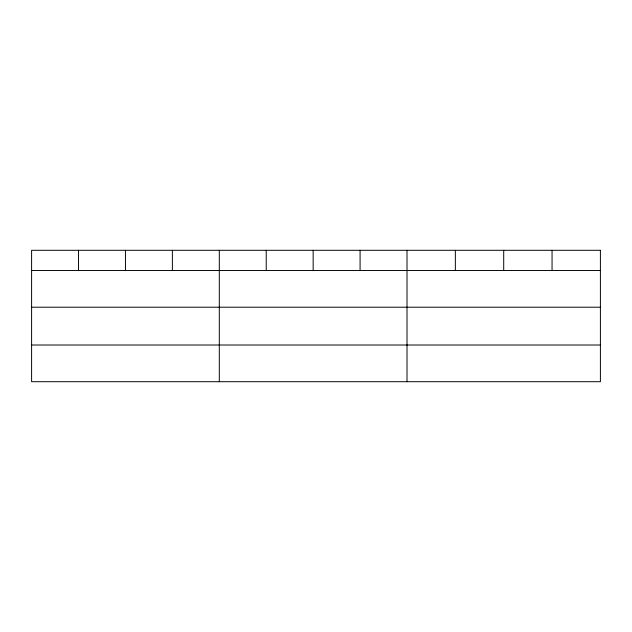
<?xml version="1.0" encoding="UTF-8"?>
<svg xmlns="http://www.w3.org/2000/svg" width="632" height="632" viewBox="0 0 632 632"><rect width="100%" height="100%" fill="white"/><g stroke="black" fill="none" stroke-linecap="round" stroke-linejoin="round"><path stroke-width="0.95" d="M31.6 270.52L600.4 270.52M31.6 307.215L600.4 307.215M31.6 345.009L600.4 345.009M552.052 250.296L552.052 270.52M503.704 250.296L503.704 270.52M455.356 250.296L455.356 270.52M407.008 250.296L407.008 381.704M360.082 250.296L360.082 270.52M313.156 250.296L313.156 270.52M266.23 250.296L266.23 270.52M219.304 250.296L219.304 381.704M172.378 250.296L172.378 270.52M125.452 250.296L125.452 270.52M78.526 250.296L78.526 270.52M600.4 250.296L31.6 250.296L31.6 381.704L600.4 381.704L600.4 250.296"/></g></svg>
